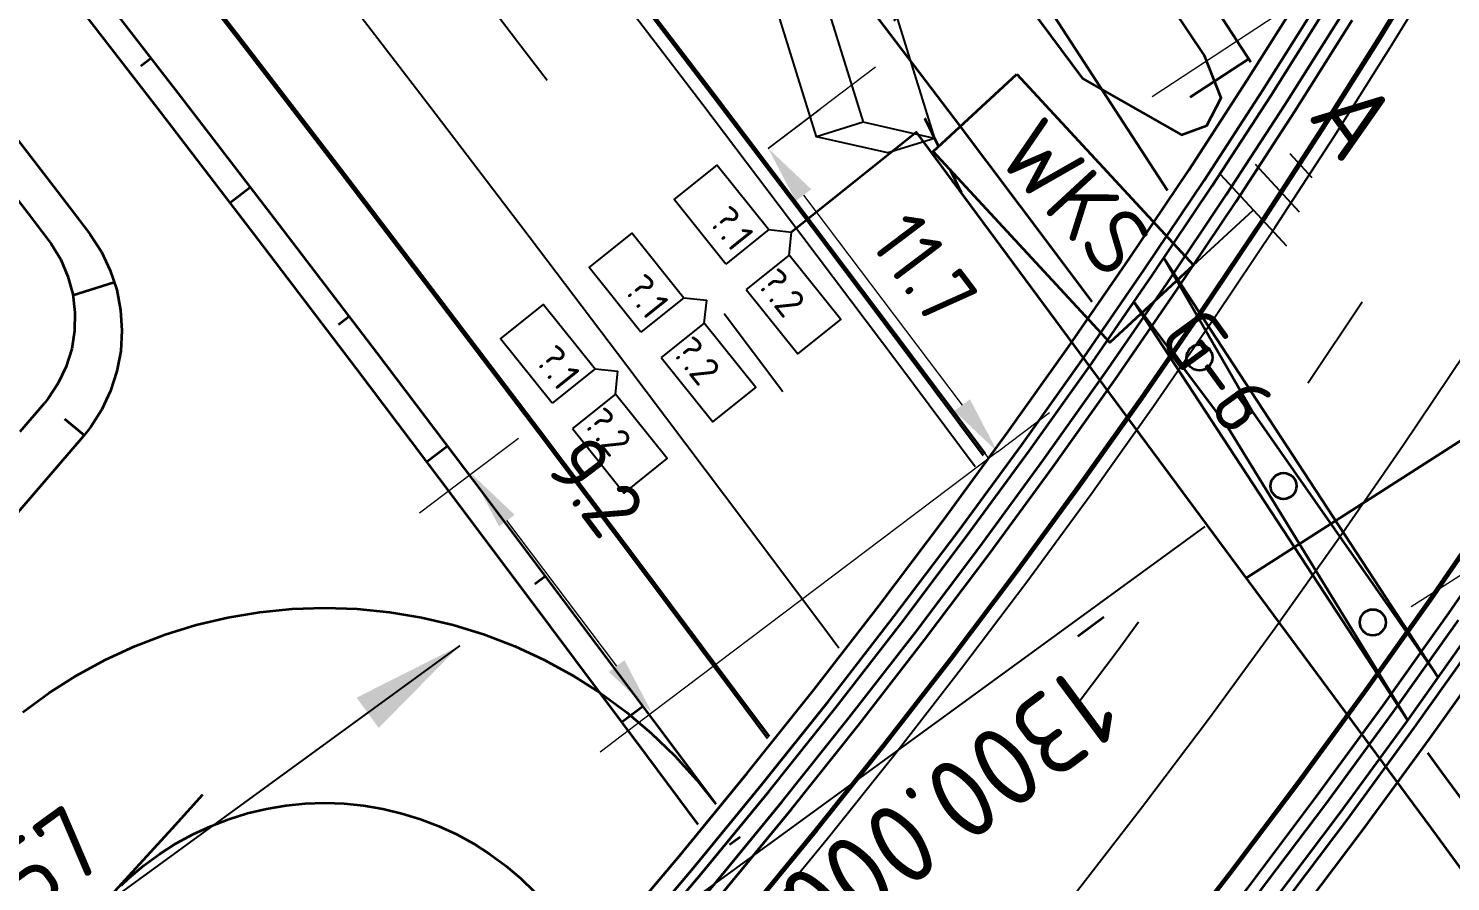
# Model space of a CAD drawing. Header units: metres. Extents: x 134219 to 139178, y 438661 to 444352.
# Drawn here: x 135578.41 to 135622.13, y 442813.58 to 442839.8 of the extents above; entities that cross this region are included whole.
import ezdxf
from ezdxf.enums import TextEntityAlignment as Align

# ---------------------------------------------------------------- set-up
doc = ezdxf.new("R2010")
doc.units = ezdxf.units.M
doc.linetypes.add('13strp', pattern=[4, 1, -3])
doc.linetypes.add('39strp', pattern=[12, 3, -9])
doc.layers.get('DEFPOINTS').update_dxf_attribs({"color": 193})
for name, color, linetype, lineweight in [('N-WE-AM-KILOMETRERING-S', 7, 'Continuous', 25), ('N-WE-KL-DATA-T18', 1, 'Continuous', 18), ('N-WE-KL-DATA-T25', 7, 'Continuous', 25), ('N-WE-KL-DATA_GLASVEZEL_HULPSTUK-S', 90, 'Continuous', 25), ('N-WE-KL-ET_AARDING-S', 7, 'Continuous', 25), ('N-WE-KL-ET_AARDING_AARDELECTRODE-T18', 10, 'Continuous', 18), ('N-WE-KL-ET_AARDING_AARDELECTRODE-T25', 7, 'Continuous', 25), ('N-WE-KL-ET_LS_OV_KABEL-G', 10, 'KL-LS-OV-N', 35), ('N-WE-KL-ET_LS_OV_KABEL-M', 7, 'Continuous', 18), ('N-WE-KL-ET_LS_OV_KAST-G', 10, 'Continuous', 35), ('N-WE-KL-MONITORING-T18', 1, 'Continuous', 25), ('N-WE-VW-VS-S', 160, 'Continuous', 25), ('N-WE-VW-VS-T18', 10, 'Continuous', 18), ('N-WE-VW-VS-T25', 7, 'Continuous', 25), ('Utd-geleiderail-nw', 8, 'glm a2ee v014$0$f2m40080', 35), ('Utd-ondergr-nw', 8, '13strp', 35), ('X-XX-AL-AANPIJLING-G', 7, 'Continuous', 18), ('X-XX-AL-AANPIJLING-S', 7, 'Continuous', 25)]:
    doc.layers.add(name, color=color, linetype=linetype, lineweight=lineweight)
doc.layers.add('N-WE-KL-MONITORING-T25', color=2, linetype='Continuous')
doc.layers.add('Utd-weg-nw', color=8, linetype='Continuous')
doc.styles.add('alm a2ee v011$0$rtw_iso', font='NLCS-ISO.ttf')
doc.styles.add('ISO18', font='NLCS-ISO.ttf')
doc.styles.add('ISO25', font='NLCS-ISO.ttf')
doc.styles.add('NLCS-ISO', font='NLCS-ISO.ttf')
doc.styles.add('NLCS_18', font='NLCS-ISO.ttf', dxfattribs={"height": 1.8})
doc.linetypes.add('glm a2ee v014$0$f2m40080', pattern='A,2,-1,[160,RTW.shx,S=0.5,R=0,X=0,Y=0],-1', length=4)
doc.linetypes.add('KL-LS-OV-N', pattern='A,4,-1,[103,NLCS.SHX,S=0.75,R=0,X=0,Y=0],-1,4,-1.5,["0V",Standard,S=1,R=0,X=0,Y=-0.5],-3', length=14.5)
doc.dimstyles.new('NLCS_t18_pijl_Dimension_l3_h1', dxfattribs={"dimtxt": 1.8, "dimasz": 1.8, "dimexe": 2, "dimexo": 2, "dimgap": 0.7, "dimtad": 1, "dimdec": 1, "dimzin": 0, "dimdsep": 46, "dimtxsty": 'NLCS_18', "dimcen": 2.5, "dimdle": 2, "dimclrd": 256, "dimclre": 256, "dimclrt": 256, "dimadec": 1, "dimazin": 0, "dimtfac": 1, "dimtdec": 1, "dimtofl": 0, "dimtmove": 1, "dimatfit": 0, "dimfxl": 0, "dimtolj": 1, "dimtzin": 0, "dimlwd": 18, "dimlwe": 18, "dimarcsym": 0})
doc.dimstyles.new('UTD', dxfattribs={"dimtxt": 1.8, "dimasz": 1.8, "dimexe": 0, "dimexo": 0, "dimgap": 0.5, "dimtad": 1, "dimdec": 1, "dimzin": 1, "dimdsep": 46, "dimtxsty": 'ISO18', "dimcen": 2.5, "dimclrd": 256, "dimclre": 256, "dimclrt": 1, "dimadec": 0, "dimazin": 0, "dimtfac": 1, "dimtdec": 1, "dimtmove": 0, "dimatfit": 3, "dimfxl": 0, "dimlwd": -1, "dimlwe": -1, "dimarcsym": 0})

# ---------------------------------------------------------------- blocks, each defined once
blk = doc.blocks.new('SKL-DATA_GLASVEZEL_KABELPUT_RECHTHOEKIG')
at = {"color": 0, "linetype": 'ByBlock'}
for points in [[(-3.75, -0.866), (-2.625, 1.083), (2.625, 1.083), (1.5, -0.866)], [(2.625, 1.083), (2.625, -0.417), (1.5, -2.366)], [(-3.75, -0.866), (1.5, -0.866), (1.5, -2.366), (-3.75, -2.366), (-3.75, -0.866)]]:
    blk.add_lwpolyline(points, dxfattribs=at)
at = {"layer": 'N-WE-KL-DATA-T18', "linetype": 'ByBlock', "style": 'NLCS-ISO', "flags": 1}
for tag, p in [('OMSCHRIJVING_LEGENDA', (-0.562, -8.322)), ('LOCATIE', (-0.562, -12.107)), ('TYPE_HANDHOLE', (-0.562, -15.891)), ('TYPE_GCO', (-0.562, -19.676)), ('BPS-CODERING', (-0.562, -23.46)), ('POSITIE_X', (-0.562, -27.245)), ('POSITIE_Y', (-0.562, -31.029)), ('OVERIGE_OPMERKING(EN)_1', (-0.562, -34.814)), ('OVERIGE_OPMERKING(EN)_2', (-0.562, -38.598))]:
    blk.add_attdef(tag, p, '', height=1.8, dxfattribs=at)
at = {"layer": 'N-WE-KL-DATA-T25', "linetype": 'ByBlock', "style": 'NLCS-ISO'}
blk.add_attdef('TYPE_SYMBOOL', text='', height=2.5, dxfattribs=at).set_placement((15.349, -0.13), align=Align.MIDDLE_CENTER)
blk = doc.blocks.new('SVW-TDI_HULP_DETECTIELUS-SO')
blk.add_line((0.5, 0.5), (0, 0))
at = {"color": 0, "linetype": 'ByBlock'}
blk.add_lwpolyline([(0.5, 2.192), (3.038, 2.192), (3.038, 0.5), (0.5, 0.5)], close=True, dxfattribs=at)
at = {"layer": 'N-WE-VW-VS-T18', "linetype": 'ByBlock', "style": 'NLCS-ISO', "flags": 1}
for tag, p in [('OMSCHRIJVING_LEGENDA', (7.741, -6.192)), ('NABIJ_PORTAAL', (7.741, -9.976)), ('LOCATIE', (7.741, -13.761)), ('RIJSTROKEN', (7.741, -17.545)), ('OVERIGE_OPMERKING(EN)_1', (7.741, -21.33)), ('OVERIGE_OPMERKING(EN)_2', (7.741, -25.114))]:
    blk.add_attdef(tag, p, '', height=1.8, dxfattribs=at)
at = {"layer": 'N-WE-VW-VS-T25', "linetype": 'ByBlock', "style": 'NLCS-ISO'}
blk.add_attdef('LUSNUMMER', text='', height=1.8, dxfattribs=at).set_placement((2.264, 1.346), align=Align.MIDDLE)
blk = doc.blocks.new('SVW-VS_KAST_BERMKAST-SO (1)')
blk.add_lwpolyline([(-4, 1.75), (4, 1.75), (4, -1.75), (-4, -1.75), (-4, 1.75)])
at = {"layer": 'N-WE-VW-VS-T18', "linetype": 'ByBlock', "style": 'NLCS-ISO', "flags": 1}
for tag, p in [('OMSCHRIJVING_LEGENDA', (0, -8.431)), ('LEVERANCIER', (0, -12.215)), ('NABIJ_PORTAAL', (0, -16)), ('LOCATIE', (0, -19.784)), ('BPS-CODERING', (0, -23.569)), ('NAAM_TB-POORTNUMMER_1', (0, -27.353)), ('CLID-POORTNUMMER_1', (0, -31.138)), ('IP-ADRES_POORTNUMMER_1', (0, -34.922)), ('NAAM_TB-POORTNUMMER_2', (0, -38.707)), ('CLID-POORTNUMMER_2', (0, -42.491)), ('IP-ADRES_POORTNUMMER_2', (0, -46.276)), ('NAAM_TB-POORTNUMMER_3', (0, -50.06)), ('CLID-POORTNUMMER_3', (0, -53.845)), ('IP-ADRES_POORTNUMMER_3', (0, -57.629)), ('NAAM_TB-POORTNUMMER_4', (0, -61.414)), ('CLID-POORTNUMMER_4', (0, -65.198)), ('IP-ADRES_POORTNUMMER_4', (0, -68.983)), ('NAAM_SWITCH', (0, -72.767)), ('IP-ADRES', (0, -76.552)), ('VOEDINGSPUNT', (0, -80.336)), ('GROEPSNUMMER', (0, -84.121)), ('POSITIE_X', (0, -87.905)), ('POSITIE_Y', (0, -91.69)), ('OVERIGE_OPMERKING(EN)_1', (0, -95.474)), ('OVERIGE_OPMERKING(EN)_2', (0, -99.259))]:
    blk.add_attdef(tag, p, '', height=1.8, dxfattribs=at)
at = {"layer": 'N-WE-VW-VS-T25', "linetype": 'ByBlock', "style": 'NLCS-ISO'}
blk.add_attdef('KASTNAAM', text='', height=2.5, dxfattribs=at).set_placement((0, 0), align=Align.MIDDLE_CENTER)
blk = doc.blocks.new('*D235')
at = {"layer": 'DEFPOINTS', "color": 0, "transparency": 16777216}
for p in [(135592.034, 442826.106), (135592.034, 442826.106), (135597.58, 442818.764)]:
    blk.add_point(p, dxfattribs=at)
at = {"layer": 'N-WE-KL-ET_LS_OV_KABEL-M', "lineweight": 18, "transparency": 16777216}
for p, q in [((135592.034, 442826.106), (135590.438, 442824.9)), ((135597.58, 442818.763), (135595.984, 442817.558))]:
    blk.add_line(p, q, dxfattribs=at)
at = {"layer": 'N-WE-KL-ET_LS_OV_KABEL-M', "linetype": 'Continuous', "lineweight": 18, "transparency": 16777216}
blk.add_line((135596.495, 442820.2), (135593.119, 442824.67), dxfattribs=at)
at = {"layer": 'N-WE-KL-ET_LS_OV_KABEL-M', "transparency": 16777216}
for points in [[(135593.358, 442824.85), (135592.879, 442824.489), (135592.034, 442826.106)], [(135596.734, 442820.381), (135596.256, 442820.019), (135597.58, 442818.763)]]:
    blk.add_solid(points, dxfattribs=at)
at = {"layer": 'N-WE-KL-ET_LS_OV_KABEL-M', "transparency": 16777216, "insert": (135595.848, 442825.715), "char_height": 1.8, "attachment_point": 5, "rotation": 307.0648, "style": 'NLCS_18'}
blk.add_mtext('\\A1;9.2', dxfattribs=at)
blk = doc.blocks.new('*D236')
at = {"layer": 'DEFPOINTS', "color": 0, "transparency": 16777216}
for p in [(135601.153, 442836.112), (135608.199, 442826.784), (135608.199, 442826.784)]:
    blk.add_point(p, dxfattribs=at)
at = {"layer": 'N-WE-KL-ET_LS_OV_KABEL-M', "lineweight": 18, "transparency": 16777216}
for p, q in [((135601.153, 442836.112), (135602.749, 442837.318)), ((135608.199, 442826.784), (135609.795, 442827.99))]:
    blk.add_line(p, q, dxfattribs=at)
at = {"layer": 'N-WE-KL-ET_LS_OV_KABEL-M', "linetype": 'Continuous', "lineweight": 18, "transparency": 16777216}
blk.add_line((135602.238, 442834.676), (135607.114, 442828.221), dxfattribs=at)
at = {"layer": 'N-WE-KL-ET_LS_OV_KABEL-M', "transparency": 16777216}
for points in [[(135602.477, 442834.857), (135601.999, 442834.495), (135601.153, 442836.112)], [(135607.353, 442828.401), (135606.874, 442828.04), (135608.199, 442826.784)]]:
    blk.add_solid(points, dxfattribs=at)
at = {"layer": 'N-WE-KL-ET_LS_OV_KABEL-M', "transparency": 16777216, "insert": (135605.953, 442832.413), "char_height": 1.8, "attachment_point": 5, "rotation": 307.0648, "style": 'NLCS_18'}
blk.add_mtext('\\A1;11.7', dxfattribs=at)
blk = doc.blocks.new('SKL-ET_AARDING_AARDELECTRODE-SO')
for points in [[(2.5, 1.5), (2.5, -1.5)], [(3.5, 1), (3.5, -1)], [(4.5, -0.5), (4.5, 0.5)], [(0, 0), (2.5, 0)]]:
    blk.add_lwpolyline(points)
at = {"layer": 'N-WE-KL-ET_AARDING_AARDELECTRODE-T18', "style": 'NLCS-ISO', "flags": 1}
for tag, p in [('OMSCHRIJVING_LEGENDA', (0, -8.635)), ('CONSTRUCTIENUMMER', (0, -12.42)), ('LOCATIE', (0, -16.204)), ('OVERIGE_OPMERKING(EN)_1', (0, -19.989)), ('OVERIGE_OPMERKING(EN)_2', (0, -23.773))]:
    blk.add_attdef(tag, p, '', height=1.8, dxfattribs=at)
at = {"layer": 'N-WE-KL-ET_AARDING_AARDELECTRODE-T25', "style": 'NLCS-ISO'}
blk.add_attdef('TYPE_SYMBOOL', (0, 4.405), '', height=2.25, dxfattribs=at)
blk = doc.blocks.new('*D446')
at = {"layer": 'DEFPOINTS', "color": 0, "transparency": 16777216}
for p in [(135622.603, 442823.095), (135635.575, 442802.772), (135635.575, 442802.772)]:
    blk.add_point(p, dxfattribs=at)
at = {"layer": 'N-WE-KL-ET_LS_OV_KABEL-M', "lineweight": 18, "transparency": 16777216}
for p, q in [((135622.603, 442823.095), (135620.918, 442822.019)), ((135635.575, 442802.772), (135633.89, 442801.696))]:
    blk.add_line(p, q, dxfattribs=at)
at = {"layer": 'N-WE-KL-ET_LS_OV_KABEL-M', "linetype": 'Continuous', "lineweight": 18, "transparency": 16777216}
blk.add_line((135623.572, 442821.578), (135634.607, 442804.289), dxfattribs=at)
at = {"layer": 'N-WE-KL-ET_LS_OV_KABEL-M', "transparency": 16777216}
for points in [[(135623.825, 442821.739), (135623.319, 442821.416), (135622.603, 442823.095)], [(135634.86, 442804.45), (135634.354, 442804.127), (135635.575, 442802.772)]]:
    blk.add_solid(points, dxfattribs=at)
at = {"layer": 'N-WE-KL-ET_LS_OV_KABEL-M', "transparency": 16777216, "insert": (135630.438, 442813.794), "char_height": 1.8, "attachment_point": 5, "rotation": 302.549, "style": 'NLCS_18'}
blk.add_mtext('\\A1;24.1', dxfattribs=at)
blk = doc.blocks.new('SAL-AM_KILOMETRERING-SO')
blk.add_lwpolyline([(-37, 0), (-28, 0), (-10, 0)])
at = {"style": 'ISO25'}
blk.add_text('KM', height=2.25, dxfattribs=at).set_placement((-36, 1))
blk.add_attdef('KM', (-31, 1), '', height=2.25, dxfattribs=at)

msp = doc.modelspace()

# ---------------------------------------------------------------- linework, layer by layer
at = {"layer": 'N-WE-KL-ET_LS_OV_KABEL-G', "flags": 128}
for points, elevation in [([(135605.027, 442840.037), (135605.939, 442841.291), (135608.036, 442842.322), (135609.177, 442840.46), (135610.818, 442838.258), (135613.852, 442836.534), (135614.637, 442836.814), (135615.072, 442837.669), (135614.564, 442838.964), (135594.286, 442869.185), (135576.04, 442896.915), (135576.025, 442896.894), (135554.752, 442927.295), (135543.592, 442945.187), (135475.798, 443040.553), (135462.931, 443046.045), (135462.844, 443045.964), (135462.127, 443046.732), (135459.813, 443048.445), (135458.299, 443050.11), (135457.872, 443050.775)], 0.952), ([(135605.958, 442837.04), (135605.965, 442837.027), (135606.389, 442836.169)], 1.118), ([(135635.575, 442802.772), (135635.271, 442802.683), (135632.295, 442803.164), (135625.397, 442809.938), (135621.536, 442815.23), (135605.712, 442836.613), (135601.872, 442833.537)], 0.186), ([(135606.732, 442835.474), (135607.087, 442834.754)], 1.118)]:
    msp.add_lwpolyline(points, dxfattribs=dict(at, elevation=elevation))
msp.add_lwpolyline([(135625.374, 442829.006), (135615.852, 442822.911)], dxfattribs=at)
at = {"layer": 'N-WE-KL-ET_LS_OV_KABEL-M'}
for points in [[(135620.317, 442842.529), (135612.95, 442837.7)], [(135604.452, 442838.604), (135601.153, 442836.112)], [(135593.473, 442827.193), (135592.034, 442826.106)], [(135608.199, 442826.784), (135597.58, 442818.763)], [(135607.808, 442826.736), (135607.927, 442826.579)]]:
    msp.add_lwpolyline(points, dxfattribs=at)
at = {"layer": 'Utd-geleiderail-nw', "linetype": 'Continuous', "flags": 128}
for points in [[(135578.3, 442792.729), (135580.686, 442794.989), (135583.041, 442797.282), (135585.364, 442799.608), (135585.813, 442800.07), (135592.097, 442805.033), (135592.988, 442806.004), (135594.673, 442807.883), (135595.185, 442808.462), (135597.354, 442810.958), (135599.485, 442813.481), (135601.581, 442816.034), (135603.642, 442818.615), (135605.666, 442821.225), (135607.654, 442823.862), (135609.605, 442826.527), (135611.519, 442829.219), (135613.396, 442831.937), (135615.234, 442834.68), (135617.034, 442837.449), (135618.796, 442840.243)], [(135577.678, 442772.973), (135580.338, 442775.226), (135582.968, 442777.516), (135585.565, 442779.843), (135588.129, 442782.205), (135590.661, 442784.603), (135593.159, 442787.035), (135595.623, 442789.502), (135598.052, 442792.003), (135600.447, 442794.538), (135601.853, 442796.069), (135602.798, 442797.096), (135603.26, 442797.608), (135605.131, 442799.708), (135607.416, 442802.338), (135609.666, 442805.001), (135611.879, 442807.696), (135614.054, 442810.421), (135616.192, 442813.176), (135618.29, 442815.96), (135620.35, 442818.774), (135622.371, 442821.615)]]:
    msp.add_lwpolyline(points, dxfattribs=at)
at = {"layer": 'Utd-ondergr-nw', "linetype": 'Continuous'}
for p, q in [((135621.744, 442819.845), (135613.31, 442832.735)), ((135616.04, 442828.014), (135613.31, 442832.735)), ((135620.811, 442818.532), (135612.395, 442831.394)), ((135612.395, 442831.394), (135615.287, 442827.522)), ((135616.04, 442828.014), (135615.287, 442827.522)), ((135616.04, 442828.014), (135621.744, 442819.845)), ((135615.287, 442827.522), (135620.811, 442818.532))]:
    msp.add_line(p, q, dxfattribs=at)
at = {"layer": 'Utd-ondergr-nw', "color": 7, "linetype": 'Continuous'}
msp.add_line((135611.473, 442821.707), (135610.671, 442821.11), dxfattribs=at)
at = {"layer": 'Utd-ondergr-nw', "linetype": 'Continuous', "flags": 128}
for points in [[(135557.875, 442925.567), (135563.506, 442917.369), (135569.116, 442909.158), (135574.706, 442900.933), (135580.275, 442892.694), (135585.823, 442884.441), (135591.351, 442876.174), (135596.858, 442867.894), (135602.344, 442859.599), (135607.809, 442851.291), (135613.254, 442842.97), (135615.991, 442838.763)], [(135554.334, 442923.127), (135559.959, 442914.939), (135565.563, 442906.737), (135571.146, 442898.521), (135576.709, 442890.291), (135582.251, 442882.047), (135587.773, 442873.789), (135593.274, 442865.517), (135598.754, 442857.232), (135604.214, 442848.933), (135609.653, 442840.62), (135613.427, 442834.82)], [(135582.011, 442843.151), (135585.047, 442839.226), (135588.07, 442835.288), (135591.081, 442831.337), (135594.082, 442827.375), (135597.074, 442823.402), (135600.057, 442819.42), (135601.132, 442817.978)], [(135582.066, 442843.194), (135585.102, 442839.269), (135588.125, 442835.33), (135591.137, 442831.38), (135594.138, 442827.417), (135597.13, 442823.444), (135600.113, 442819.462), (135601.177, 442818.034)], [(135599.506, 442795.142), (135599.642, 442795.288), (135601.991, 442797.844), (135604.304, 442800.433), (135606.581, 442803.053), (135608.821, 442805.705), (135611.024, 442808.388), (135613.19, 442811.101), (135615.318, 442813.844), (135617.407, 442816.616), (135619.458, 442819.417), (135621.47, 442822.247), (135623.442, 442825.103), (135625.374, 442827.987), (135627.267, 442830.898), (135629.118, 442833.834), (135630.929, 442836.796), (135632.698, 442839.783), (135634.426, 442842.794)], [(135573.255, 442842.593), (135576.281, 442838.701), (135579.294, 442834.794), (135580.257, 442833.54), (135580.313, 442833.465), (135580.655, 442832.934), (135580.927, 442832.363), (135581.126, 442831.763), (135581.247, 442831.143), (135581.288, 442830.512), (135581.25, 442829.881), (135581.133, 442829.26), (135580.938, 442828.659), (135580.669, 442828.087), (135580.329, 442827.554), (135580.105, 442827.268)], [(135592.952, 442803.99), (135593.973, 442805.109), (135596.186, 442807.586), (135598.364, 442810.093), (135600.507, 442812.63), (135602.615, 442815.197), (135604.687, 442817.792), (135606.723, 442820.417), (135608.722, 442823.069), (135610.684, 442825.749), (135612.608, 442828.455), (135614.495, 442831.188), (135616.344, 442833.948), (135618.154, 442836.732), (135619.926, 442839.542), (135621.658, 442842.375)], [(135598.195, 442792.686), (135600.18, 442794.786), (135602.536, 442797.35), (135604.856, 442799.947), (135607.139, 442802.575), (135609.386, 442805.235), (135611.596, 442807.925), (135613.768, 442810.646), (135615.902, 442813.398), (135617.998, 442816.178), (135620.054, 442818.987), (135622.072, 442821.825), (135624.05, 442824.69), (135625.988, 442827.582), (135627.886, 442830.502), (135629.743, 442833.446), (135631.559, 442836.417), (135633.333, 442839.413), (135635.066, 442842.433)], [(135599.549, 442795.085), (135599.693, 442795.24), (135602.043, 442797.797), (135604.356, 442800.387), (135606.634, 442803.008), (135608.875, 442805.661), (135611.079, 442808.344), (135613.245, 442811.058), (135615.373, 442813.802), (135617.463, 442816.575), (135619.515, 442819.376), (135621.527, 442822.206), (135623.5, 442825.064), (135625.433, 442827.949), (135627.326, 442830.86), (135629.178, 442833.797), (135630.989, 442836.76), (135632.758, 442839.748), (135634.486, 442842.76)], [(135592.995, 442803.933), (135594.025, 442805.062), (135596.238, 442807.54), (135598.417, 442810.048), (135600.561, 442812.585), (135602.669, 442815.153), (135604.742, 442817.749), (135606.778, 442820.374), (135608.778, 442823.027), (135610.741, 442825.708), (135612.666, 442828.415), (135614.553, 442831.149), (135616.402, 442833.909), (135618.213, 442836.694), (135619.985, 442839.505), (135621.718, 442842.339)], [(135602.827, 442796.367), (135603.188, 442796.76), (135605.516, 442799.365), (135607.807, 442802.002), (135610.062, 442804.672), (135612.28, 442807.372), (135614.459, 442810.102), (135616.601, 442812.863), (135618.704, 442815.653), (135620.768, 442818.473), (135622.793, 442821.32), (135624.777, 442824.195), (135626.723, 442827.098), (135628.627, 442830.027), (135630.49, 442832.982), (135632.313, 442835.963), (135634.093, 442838.97), (135635.832, 442842)], [(135572.369, 442841.9), (135575.392, 442838.011), (135578.403, 442834.107), (135579.021, 442833.302), (135579.11, 442833.182), (135579.404, 442832.699), (135579.627, 442832.179), (135579.774, 442831.633), (135579.842, 442831.072), (135579.831, 442830.507), (135579.741, 442829.949), (135579.573, 442829.41), (135579.33, 442828.899), (135579.018, 442828.428), (135578.901, 442828.283)], [(135580.052, 442841.63), (135583.082, 442837.712), (135586.1, 442833.781), (135589.107, 442829.837), (135592.103, 442825.881), (135595.09, 442821.913), (135598.07, 442817.935), (135599.523, 442815.988)], [(135596.426, 442841.679), (135599.458, 442837.702), (135602.478, 442833.715), (135605.486, 442829.719), (135607.765, 442826.676)], [(135596.481, 442841.722), (135599.514, 442837.744), (135602.533, 442833.757), (135605.542, 442829.761), (135607.808, 442826.736)], [(135603.048, 442796.164), (135603.41, 442796.558), (135605.741, 442799.167), (135608.035, 442801.807), (135610.293, 442804.48), (135612.513, 442807.183), (135614.695, 442809.917), (135616.839, 442812.681), (135618.945, 442815.474), (135621.011, 442818.297), (135623.038, 442821.148), (135625.026, 442824.026), (135626.973, 442826.932), (135628.88, 442829.865), (135630.745, 442832.824), (135632.57, 442835.809), (135634.353, 442838.819), (135636.094, 442841.853)], [(135636.59, 442841.573), (135634.845, 442838.531), (135633.058, 442835.515), (135631.229, 442832.523), (135629.36, 442829.558), (135627.449, 442826.618), (135625.497, 442823.705), (135623.505, 442820.82), (135621.474, 442817.963), (135619.402, 442815.134), (135617.292, 442812.335), (135615.143, 442809.564), (135612.956, 442806.824), (135610.731, 442804.115), (135608.468, 442801.436), (135606.169, 442798.79), (135603.833, 442796.175), (135603.468, 442795.778)], [(135579.44, 442841.155), (135582.463, 442837.235), (135585.474, 442833.302), (135588.473, 442829.356), (135591.463, 442825.397), (135594.443, 442821.427), (135597.416, 442817.447), (135598.986, 442815.334)], [(135594.087, 442809.312), (135594.149, 442809.381), (135596.302, 442811.86), (135598.421, 442814.368), (135600.505, 442816.905), (135602.553, 442819.471), (135604.566, 442822.066), (135606.542, 442824.688), (135608.482, 442827.337), (135610.385, 442830.013), (135612.25, 442832.716), (135614.078, 442835.443), (135615.868, 442838.196), (135617.619, 442840.974)], [(135594.512, 442808.933), (135594.576, 442809.004), (135596.735, 442811.489), (135598.859, 442814.003), (135600.948, 442816.547), (135603.001, 442819.119), (135605.019, 442821.72), (135607, 442824.348), (135608.944, 442827.004), (135610.852, 442829.686), (135612.722, 442832.395), (135614.554, 442835.129), (135616.348, 442837.889), (135618.103, 442840.673)], [(135603.837, 442841.029), (135606.867, 442837.029), (135609.884, 442833.022), (135611.105, 442831.392)], [(135594.736, 442808.733), (135594.801, 442808.806), (135596.963, 442811.293), (135599.089, 442813.811), (135601.181, 442816.358), (135603.237, 442818.933), (135605.257, 442821.538), (135607.241, 442824.169), (135609.188, 442826.828), (135611.097, 442829.514), (135612.97, 442832.226), (135614.804, 442834.964), (135616.6, 442837.727), (135618.358, 442840.515)], [(135595.235, 442807.97), (135595.462, 442808.224), (135597.631, 442810.721), (135599.766, 442813.248), (135601.865, 442815.804), (135603.929, 442818.389), (135605.956, 442821.003), (135607.947, 442823.644), (135609.901, 442826.313), (135611.818, 442829.009), (135613.697, 442831.731), (135615.539, 442834.479), (135617.342, 442837.253), (135619.106, 442840.051)], [(135581.866, 442838.647), (135582.175, 442838.885)], [(135614.124, 442837.691), (135615.926, 442838.863)], [(135584.601, 442834.442), (135585.226, 442834.92)], [(135579.778, 442831.6), (135581.047, 442832)], [(135587.946, 442830.704), (135588.263, 442830.944)], [(135578.155, 442827.407), (135578.901, 442828.283)], [(135579.525, 442827.804), (135580.13, 442827.3)], [(135577.402, 442824.136), (135579.351, 442826.382), (135580.105, 442827.268)], [(135590.647, 442826.477), (135591.286, 442826.959)], [(135593.975, 442822.723), (135594.298, 442822.965)], [(135578.243, 442818.784), (135579.049, 442819.376), (135579.893, 442819.912), (135580.77, 442820.392), (135581.678, 442820.811), (135582.611, 442821.17), (135583.566, 442821.465), (135584.539, 442821.696), (135585.525, 442821.862), (135586.52, 442821.962), (135587.519, 442821.995), (135588.518, 442821.962), (135589.513, 442821.862), (135590.499, 442821.696), (135591.472, 442821.465), (135592.427, 442821.169), (135593.36, 442820.811), (135594.267, 442820.391), (135595.145, 442819.911), (135595.988, 442819.374), (135596.794, 442818.783), (135597.559, 442818.139), (135598.279, 442817.445), (135598.951, 442816.705), (135599.544, 442815.96)], [(135596.647, 442818.477), (135597.3, 442818.964)], [(135621.415, 442817.529), (135621.852, 442816.938), (135624.825, 442812.908), (135627.791, 442808.876), (135630.753, 442804.842), (135633.712, 442800.808), (135637.133, 442796.14), (135639.624, 442792.742), (135645.535, 442784.676), (135651.446, 442776.61), (135657.358, 442768.544), (135663.269, 442760.478), (135667.099, 442755.252), (135669.182, 442752.407), (135675.084, 442744.316), (135679.269, 442738.554)], [(135576.425, 442808.412), (135578.592, 442810.646), (135580.728, 442812.91), (135582.833, 442815.203), (135583.774, 442816.25)], [(135599.962, 442814.711), (135600.292, 442814.956)]]:
    msp.add_lwpolyline(points, dxfattribs=at)
at = {"layer": 'Utd-ondergr-nw', "linetype": 'Continuous'}
msp.add_lwpolyline([(135581.267, 442813.459), (135581.497, 442813.68), (135581.955, 442814.066), (135582.439, 442814.421), (135582.945, 442814.743), (135583.471, 442815.03), (135584.015, 442815.282), (135584.576, 442815.497), (135585.148, 442815.674), (135585.731, 442815.813), (135586.323, 442815.912), (135586.92, 442815.972), (135587.519, 442815.992), (135588.117, 442815.972), (135588.715, 442815.912), (135589.307, 442815.812), (135589.89, 442815.673), (135590.463, 442815.496), (135591.023, 442815.281), (135591.567, 442815.029), (135592.093, 442814.742), (135592.599, 442814.42), (135593.082, 442814.065), (135593.541, 442813.678), (135593.973, 442813.262)], dxfattribs=at)
for centre in [(135614.41, 442829.684), (135616.994, 442825.735), (135619.737, 442821.543)]:
    msp.add_circle(centre, 0.4, dxfattribs=at)
at = {"layer": 'Utd-weg-nw', "linetype": '39strp', "flags": 128}
for points in [[(135405.092, 443025.194), (135406.213, 443024.361), (135410.595, 443021.071), (135414.183, 443018.357), (135418.15, 443015.335), (135422.105, 443012.297), (135426.046, 443009.243), (135429.972, 443006.172), (135433.882, 443003.082), (135437.776, 442999.973), (135440.178, 442998.038), (135445.512, 442993.693), (135449.353, 442990.52), (135453.177, 442987.327), (135456.983, 442984.112), (135460.771, 442980.876), (135464.541, 442977.62), (135468.293, 442974.342), (135472.027, 442971.044), (135475.742, 442967.724), (135479.439, 442964.385), (135483.117, 442961.024), (135486.776, 442957.644), (135490.417, 442954.243), (135494.038, 442950.822), (135496.552, 442948.425), (135497.641, 442947.381), (135501.224, 442943.92), (135501.565, 442943.589), (135504.788, 442940.439), (135508.333, 442936.938), (135511.858, 442933.418), (135515.364, 442929.878), (135518.85, 442926.318), (135522.316, 442922.74), (135525.762, 442919.142), (135529.188, 442915.525), (135532.594, 442911.889), (135535.979, 442908.235), (135539.345, 442904.561), (135542.689, 442900.869), (135546.014, 442897.158), (135549.317, 442893.429), (135552.6, 442889.682), (135555.862, 442885.916), (135559.103, 442882.133), (135562.323, 442878.331), (135565.522, 442874.512), (135569.197, 442870.07), (135571.856, 442866.82), (135574.992, 442862.948), (135578.11, 442859.059), (135581.209, 442855.155), (135584.291, 442851.236), (135587.358, 442847.303), (135590.409, 442843.358), (135593.447, 442839.401), (135596.472, 442835.433), (135599.485, 442831.455), (135602.487, 442827.467), (135605.437, 442823.529)], [(135595.361, 442800.745), (135596.915, 442802.444), (135599.164, 442804.961), (135601.379, 442807.51), (135603.558, 442810.089), (135605.7, 442812.699), (135607.807, 442815.337), (135609.876, 442818.005), (135611.909, 442820.701), (135613.903, 442823.426), (135615.86, 442826.177), (135617.778, 442828.956), (135619.657, 442831.761), (135621.498, 442834.591), (135623.298, 442837.448), (135625.059, 442840.328), (135626.78, 442843.233), (135628.46, 442846.162), (135630.1, 442849.113), (135631.698, 442852.088), (135633.255, 442855.084), (135634.77, 442858.101), (135636.243, 442861.139), (135636.965, 442862.67), (135637.401, 442863.605), (135637.674, 442864.197), (135639.062, 442867.275), (135640.407, 442870.372), (135641.709, 442873.487), (135642.968, 442876.62), (135644.183, 442879.77), (135645.354, 442882.937), (135646.481, 442886.12), (135647.563, 442889.318), (135648.602, 442892.531), (135649.595, 442895.758), (135650.544, 442898.998), (135651.447, 442902.251), (135652.305, 442905.517), (135653.118, 442908.794), (135653.885, 442912.082), (135654.607, 442915.38), (135654.756, 442916.091)]]:
    msp.add_lwpolyline(points, dxfattribs=at)
at = {"layer": 'Utd-weg-nw', "linetype": 'Continuous', "flags": 128}
for points in [[(135593.238, 442803.606), (135594.321, 442804.794), (135596.538, 442807.275), (135598.721, 442809.787), (135600.868, 442812.329), (135602.98, 442814.901), (135605.056, 442817.502), (135607.096, 442820.131), (135609.099, 442822.789), (135611.065, 442825.474), (135612.993, 442828.186), (135614.884, 442830.924), (135616.736, 442833.689), (135618.55, 442836.479), (135620.325, 442839.294), (135622.061, 442842.133)], [(135587.756, 442841.313), (135590.786, 442837.366), (135593.804, 442833.406), (135596.811, 442829.436), (135599.808, 442825.456), (135602.796, 442821.467), (135603.323, 442820.76)], [(135596.108, 442841.436), (135599.139, 442837.46), (135602.158, 442833.473), (135605.166, 442829.479), (135607.519, 442826.338)], [(135597.481, 442797.883), (135599.508, 442800.094), (135601.79, 442802.648), (135604.037, 442805.233), (135606.247, 442807.849), (135608.421, 442810.496), (135610.557, 442813.173), (135612.657, 442815.879), (135614.718, 442818.614), (135616.741, 442821.378), (135618.726, 442824.169), (135620.672, 442826.987), (135622.579, 442829.833), (135624.445, 442832.704), (135626.272, 442835.601), (135628.058, 442838.524), (135629.804, 442841.47)]]:
    msp.add_lwpolyline(points, dxfattribs=at)
at = {"layer": 'X-XX-AL-AANPIJLING-S'}
msp.add_line((135523.243, 442757.963), (135614.585, 442824.488), dxfattribs=at)

# ---------------------------------------------------------------- block references
at = {"layer": 'N-WE-AM-KILOMETRERING-S'}
ref = msp.add_blockref('SAL-AM_KILOMETRERING-SO', (135599.752, 442826.712), dxfattribs=dict(at, rotation=36.065996042389))
ref.add_attrib('KM', '74.857', (135574.105, 442809.271), dxfattribs={"layer": 'N-WE-KL-MONITORING-T25', "height": 2.25, "rotation": 36.066, "style": 'ISO25'})
at = {"layer": 'N-WE-KL-DATA_GLASVEZEL_HULPSTUK-S', "extrusion": (0.002193, 0.000681325, 0.999997)}
ref = msp.add_blockref('SKL-DATA_GLASVEZEL_KABELPUT_RECHTHOEKIG', (135604.126, 442838.299, 599.131), dxfattribs=dict(at, rotation=287.2572104356422))
ref.add_attrib('TYPE_SYMBOOL', 'A', (135602.215, 442843.041, 599.136), dxfattribs={"layer": 'N-WE-KL-MONITORING-T25', "extrusion": (0.002193, 0.000681325, 0.999997), "height": 2.25, "rotation": 306.066, "style": 'ISO25'})
at = {"layer": 'N-WE-KL-ET_AARDING-S'}
ref = msp.add_blockref('SKL-ET_AARDING_AARDELECTRODE-SO', (135614.228, 442832.52), dxfattribs=dict(at, rotation=42.74537191174836))
ref.add_attrib('TYPE_SYMBOOL', 'A', (135617.7, 442837.127), dxfattribs={"layer": 'N-WE-KL-MONITORING-T25', "height": 2.25, "rotation": 306.066, "style": 'ISO25'})
at = {"layer": 'N-WE-KL-ET_LS_OV_KAST-G'}
ref = msp.add_blockref('SVW-VS_KAST_BERMKAST-SO (1)', (135610.227, 442834.27), dxfattribs=dict(at, rotation=312.7453719105367))
ref.add_attrib('SOORT_KAST', 'WKS', dxfattribs={"layer": 'N-WE-KL-MONITORING-T25', "height": 2, "rotation": 312.7454, "style": 'ISO25'}).set_placement((135610.595, 442834.609), align=Align.MIDDLE_CENTER)
ref.add_attrib('GROEPSNUMMER', 'G-6', (135613.103, 442830.309), dxfattribs={"layer": 'N-WE-KL-MONITORING-T18', "height": 1.8, "rotation": 306.066, "style": 'ISO18'})
at = {"layer": 'N-WE-VW-VS-S'}
ref = msp.add_blockref('SVW-TDI_HULP_DETECTIELUS-SO', (135601.872, 442833.537), dxfattribs=dict(at, rotation=128.6957156795575))
ref.add_attrib('LUSNUMMER', '?.1', dxfattribs={"layer": 'N-WE-KL-MONITORING-T18', "height": 0.9, "rotation": 308.6957, "style": 'ISO18'}).set_placement((135600.027, 442833.661), align=Align.MIDDLE_CENTER)
ref = msp.add_blockref('SVW-TDI_HULP_DETECTIELUS-SO', (135599.262, 442831.446), dxfattribs=dict(at, rotation=128.6957156795575))
ref.add_attrib('LUSNUMMER', '?.1', dxfattribs={"layer": 'N-WE-KL-MONITORING-T18', "height": 0.9, "rotation": 308.6957, "style": 'ISO18'}).set_placement((135597.416, 442831.569), align=Align.MIDDLE_CENTER)
ref = msp.add_blockref('SVW-TDI_HULP_DETECTIELUS-SO', (135601.872, 442833.537), dxfattribs=dict(at, xscale=-1, rotation=128.695715673545))
ref.add_attrib('LUSNUMMER', '?.2', dxfattribs={"layer": 'N-WE-KL-MONITORING-T18', "height": 0.9, "rotation": 308.6957, "style": 'ISO18'}).set_placement((135601.555, 442831.681), align=Align.MIDDLE_CENTER)
ref = msp.add_blockref('SVW-TDI_HULP_DETECTIELUS-SO', (135596.533, 442829.26), dxfattribs=dict(at, rotation=128.6957156795575))
ref.add_attrib('LUSNUMMER', '?.1', dxfattribs={"layer": 'N-WE-KL-MONITORING-T18', "height": 0.9, "rotation": 308.6957, "style": 'ISO18'}).set_placement((135594.688, 442829.384), align=Align.MIDDLE_CENTER)
ref = msp.add_blockref('SVW-TDI_HULP_DETECTIELUS-SO', (135599.262, 442831.446), dxfattribs=dict(at, xscale=-1, rotation=128.695715673545))
ref.add_attrib('LUSNUMMER', '?.2', dxfattribs={"layer": 'N-WE-KL-MONITORING-T18', "height": 0.9, "rotation": 308.6957, "style": 'ISO18'}).set_placement((135598.944, 442829.59), align=Align.MIDDLE_CENTER)
ref = msp.add_blockref('SVW-TDI_HULP_DETECTIELUS-SO', (135596.533, 442829.26), dxfattribs=dict(at, xscale=-1, rotation=128.695715673545))
ref.add_attrib('LUSNUMMER', '?.2', dxfattribs={"layer": 'N-WE-KL-MONITORING-T18', "height": 0.9, "rotation": 308.6957, "style": 'ISO18'}).set_placement((135596.216, 442827.405), align=Align.MIDDLE_CENTER)

# ---------------------------------------------------------------- texts
at = {"layer": 'Utd-ondergr-nw', "color": 7, "style": 'alm a2ee v011$0$rtw_iso'}
msp.add_text('1300.000', height=2.5, rotation=216.6435, dxfattribs=at).set_placement((135610.642, 442820.31))

# ---------------------------------------------------------------- dimensions: what is measured, and where the dimension line sits
at = {"layer": 'N-WE-KL-ET_LS_OV_KABEL-M'}
for p1, p2, picture, middle in [((135601.153, 442836.112), (135608.199, 442826.784), '*D236', (135605.953, 442832.413)), ((135622.603, 442823.095), (135635.575, 442802.772), '*D446', (135630.438, 442813.794))]:
    dim = msp.add_aligned_dim(p1=p1, p2=p2, distance=0, dimstyle='NLCS_t18_pijl_Dimension_l3_h1', dxfattribs=at)
    dim.commit()
    dim.dimension.update_dxf_attribs({"geometry": picture, "text_midpoint": middle})
dim = msp.add_linear_dim(base=(135592.034, 442826.106), p1=(135597.58, 442818.764), p2=(135592.034, 442826.106), angle=127.0648, dimstyle='NLCS_t18_pijl_Dimension_l3_h1', dxfattribs=at)
dim.commit()
dim.dimension.update_dxf_attribs({"geometry": '*D235', "text_midpoint": (135594.571, 442824.75), "dimtype": 161})

# ---------------------------------------------------------------- leaders
at = {"layer": 'X-XX-AL-AANPIJLING-G'}
msp.add_leader([(135591.669, 442820.825), (135567.826, 442803.461)], dimstyle='UTD', override={"dimasz": 3.5, "dimfxl": 0}, dxfattribs=at)

doc.saveas('drawing.dxf')
